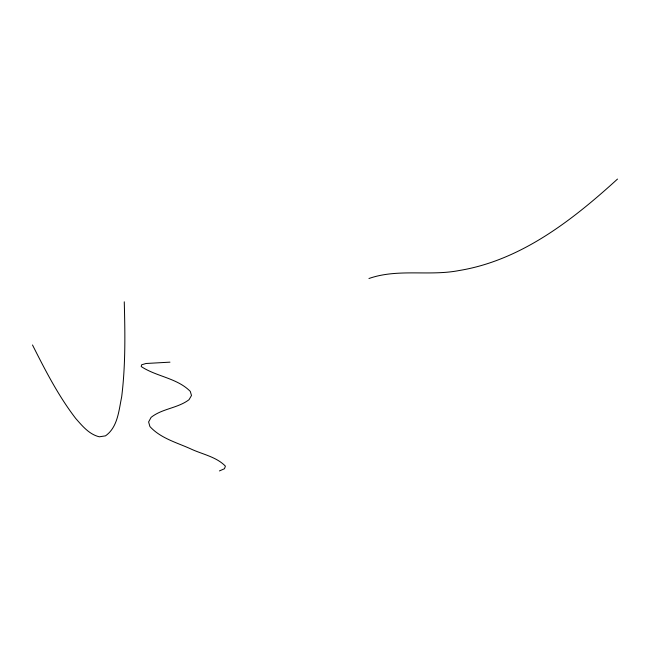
<?xml version="1.0" encoding="UTF-8"?>
<svg xmlns="http://www.w3.org/2000/svg" width="650" height="650" viewBox="0 0 650 650"><rect width="100%" height="100%" fill="white"/><g stroke="black" fill="none" stroke-linecap="round" stroke-linejoin="round"><path stroke-width="0.97" d="M617.5 179.067C572.366 220.171 520.934 260.431 459.03 270.546C429.276 276.372 397.93 268.304 368.948 278.509M219.432 470.933L224.51 468.715L225.396 466.123C216.117 456.584 201.841 454.228 190.149 448.614C176.28 442.423 160.436 438.124 149.923 426.546L148.614 421.948L151.101 417.365C162.256 408.493 177.726 408.289 189.044 399.693L191.49 395.484L190.287 391.398C177.019 377.942 156.463 376.691 141.196 366.527L141.611 364.804L146.031 363.488L169.967 362.156M32.5 344.979C45.321 370.37 58.37 395.907 75.774 418.535C82.355 425.977 89.188 434.411 99.328 436.8L105.487 435.858C117.804 427.221 118.828 410.451 121.656 396.947C125.612 365.406 125.101 333.531 124.264 301.811"/></g></svg>
